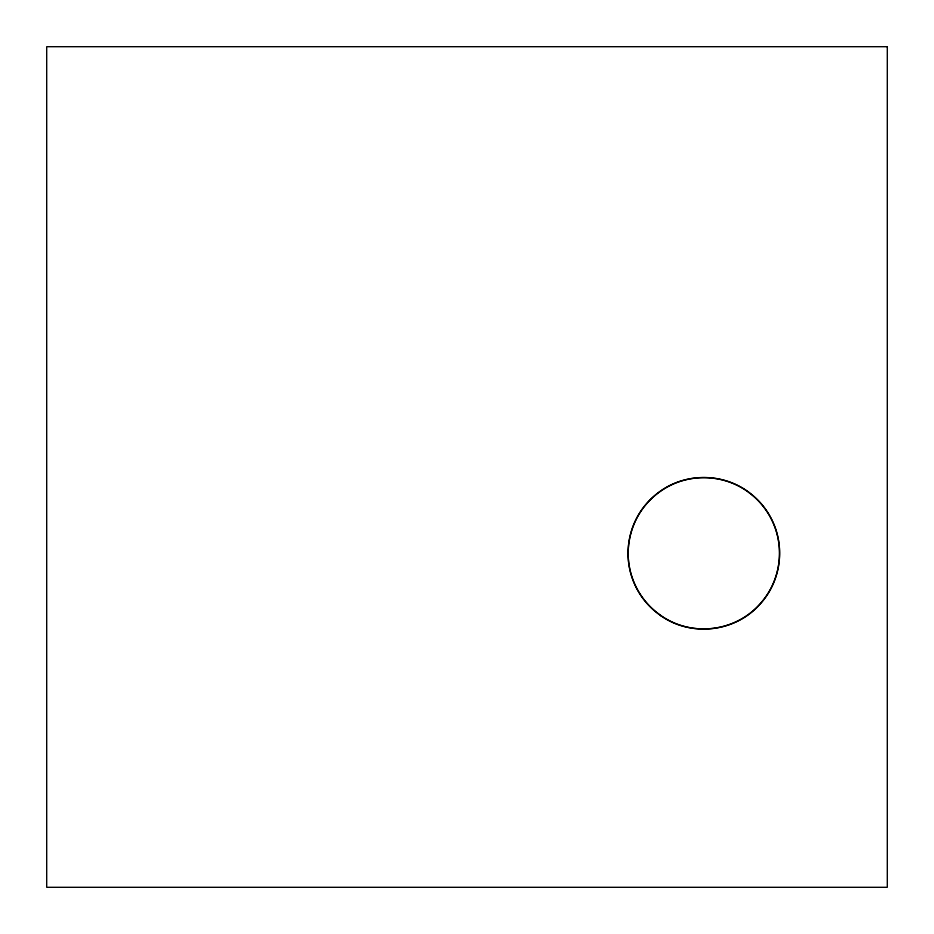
<?xml version="1.0" encoding="UTF-8"?>
<svg xmlns="http://www.w3.org/2000/svg" width="934" height="934" viewBox="0 0 934 934"><rect width="100%" height="100%" fill="white"/><g stroke="black" fill="none" stroke-linecap="round" stroke-linejoin="round"><path stroke-width="1.4" d="M661.085 615.798C690.611 636.836 734.673 632.178 759.003 605.185A57.184 40.582 -38 0 0 764.245 598.974C780.17 578.239 784 549.099 774.076 524.92A148.389 105.262 -37.7 0 0 749.115 492.615M749.15 492.58C724.095 473.363 686.957 472.569 661.085 490.747A54.37 38.586 -38 0 0 646.235 504.103C629.341 523.612 623.714 551.994 631.746 576.5A146.451 103.943 -38 0 0 661.144 615.74M887.3 46.7L46.7 46.7L46.7 887.3L887.3 887.3L887.3 46.7M661.284 615.926A75.747 75.747 0 0 0 779.376 558.812A75.747 75.747 0 0 0 670.869 485.085A75.747 75.747 0 0 0 661.284 615.926"/></g></svg>
